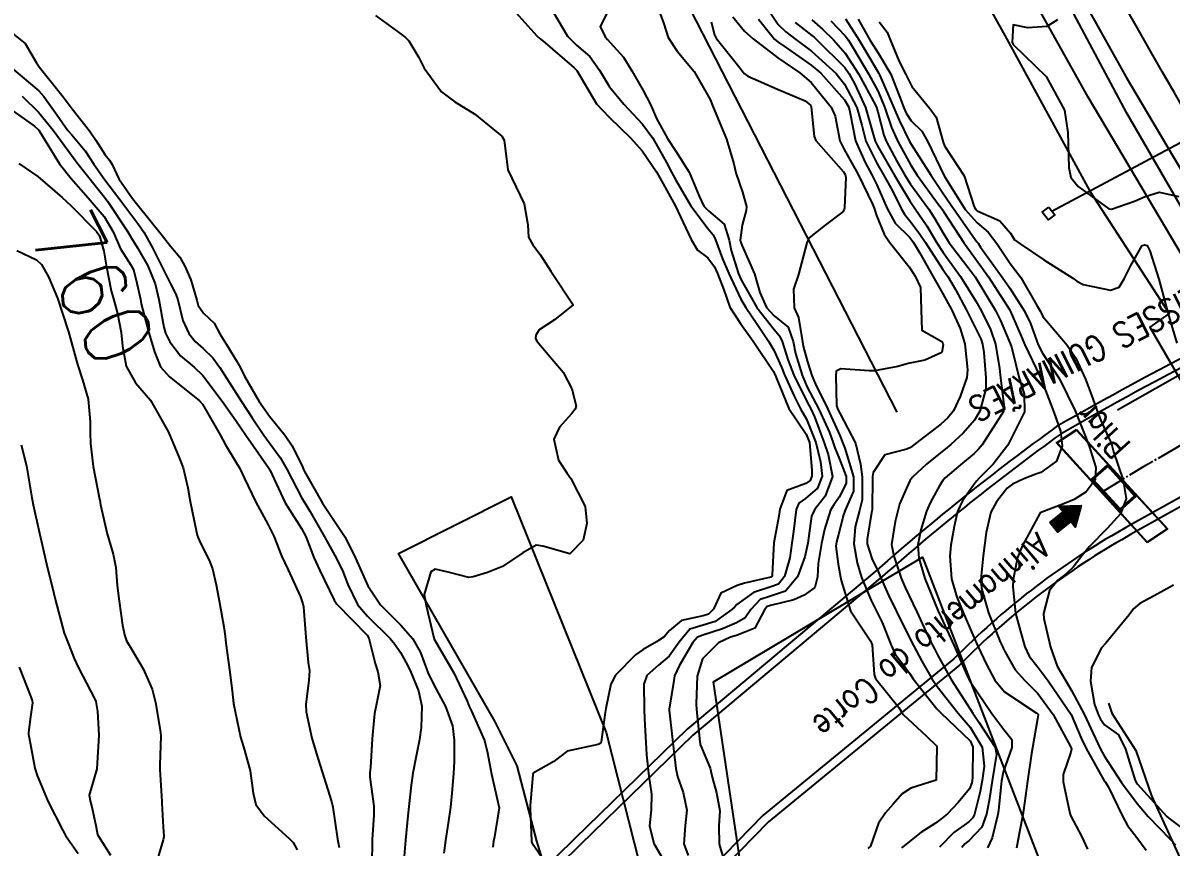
# Model space of a CAD drawing. Header units: metres. Extents: x 318500 to 325275, y 7408834 to 7428799.
# Drawn here: x 320312.7 to 320381.1, y 7410297.8 to 7410346.9 of the extents above; entities that cross this region are included whole.
import ezdxf
from ezdxf.enums import TextEntityAlignment as Align

# ---------------------------------------------------------------- set-up
doc = ezdxf.new("R2010")
doc.units = ezdxf.units.M
doc.header["$MEASUREMENT"] = 0
doc.linetypes.add('CONTINUO', pattern=[0])
doc.linetypes.add('TRACO-PONTO', pattern=[1.88, 1.6, -0.14, 0, -0.14])
doc.layers.get('0').update_dxf_attribs({"color": 45})
for name, color, linetype in [('ALINHAMENTO_CORTES', 45, 'Continuous'), ('Cotas', 45, 'Continuous'), ('Curvas de Nivel 1m', 11, 'Continuous'), ('Curvas de Nivel 5m', 15, 'Continuous'), ('Divisas', 45, 'Continuous'), ('Edificações', 30, 'Continuous'), ('Estação', 45, 'Continuous'), ('Linha Férrea', 20, 'Continuous'), ('MURO', 30, 'Continuous'), ('PILAR', 45, 'Continuous'), ('PLATAFORMA', 45, 'Continuous'), ('Pontes_Viadutos_Tubos', 190, 'Continuous'), ('Pórticos', 45, 'Continuous'), ('TEXTO', 45, 'Continuous'), ('VIADUTO', 190, 'Continuous'), ('Vias Primárias', 230, 'Continuous')]:
    doc.layers.add(name, color=color, linetype=linetype)
doc.styles.add('ROMANS', font='romans', dxfattribs={"height": 0.2})
doc.styles.add('Style-STANDARD', font='STANDARD.shx')

# ---------------------------------------------------------------- blocks, each defined once
blk = doc.blocks.new('F982C212FF494DAB12CE18')
at = {"color": 1, "linetype": 'CONTINUO', "flags": 128}
for points in [[(-1.301, -0.87), (-1.205, 0.014)], [(-1.208, -0.936), (-1.095, 0.103)], [(-1.143, 0.592), (-1.147, 0.556)], [(-1.097, -0.847), (-0.985, 0.192)], [(-1.042, 0.596), (-1.058, 0.446)], [(-0.987, -0.759), (-0.84, 0.605)], [(-0.941, 0.601), (-0.97, 0.336)], [(-0.877, -0.67), (-0.739, 0.609)], [(-0.767, -0.581), (-0.638, 0.614)], [(-0.657, -0.493), (-0.537, 0.618)], [(-0.547, -0.404), (-0.436, 0.622)], [(-0.437, -0.325), (-0.335, 0.626)], [(-0.349, -0.435), (-0.234, 0.631)], [(-0.26, -0.545), (-0.133, 0.635)], [(-0.171, -0.648), (-0.032, 0.639)], [(0, 0), (0.07, 0.643)], [(-1.646, -0.34), (-1.656, -0.43)], [(-1.536, -0.252), (-1.567, -0.54)], [(-1.426, -0.163), (-1.478, -0.65)], [(-1.316, -0.074), (-1.39, -0.76)]]:
    blk.add_lwpolyline(points, dxfattribs=at)
blk = doc.blocks.new('2AE981A5C10A48EA12D094')
at = {"layer": 'TEXTO'}
blk.add_hatch(color=1, dxfattribs=at).paths.add_polyline_path([(-0.463, 0.576), (0.327, 1.212), (0.058, 1.547), (1.403, 1.604), (1.06, 0.302), (0.79, 0.636), (0, 0)])
at = {"layer": 'TEXTO', "color": 2, "linetype": 'CONTINUO'}
blk.add_polyline3d([(-0.463, 0.576, 0), (0.327, 1.212, 0), (0.058, 1.547, 0), (1.403, 1.604, 0), (1.06, 0.302, 0), (0.79, 0.636, 0), (0, 0, 0)], close=True, dxfattribs=at)

msp = doc.modelspace()

# ---------------------------------------------------------------- linework, layer by layer
at = {"layer": 'ALINHAMENTO_CORTES', "linetype": 'TRACO-PONTO', "flags": 128}
msp.add_lwpolyline([(320376.979, 7410318.956), (320376.995, 7410318.965), (320377.046, 7410318.997), (320377.11, 7410319.035), (320378.123, 7410319.651), (320378.18, 7410319.686), (320378.204, 7410319.701), (320378.22, 7410319.71), (320379.616, 7410320.559), (320387.635, 7410325.163), (320393.35, 7410327.906), (320398.379, 7410330.095), (320402.772, 7410331.781), (320404.375, 7410332.315), (320408.658, 7410333.506), (320408.667, 7410333.508), (320408.797, 7410333.544), (320408.891, 7410333.57), (320409.988, 7410333.876), (320410.081, 7410333.901), (320410.163, 7410333.924), (320410.169, 7410333.926), (320414.643, 7410335.156), (320420.288, 7410336.441), (320426.388, 7410337.533), (320432.344, 7410338.238), (320437.655, 7410338.599), (320442.207, 7410338.775), (320443.089, 7410338.809), (320443.154, 7410338.811), (320443.236, 7410338.814), (320443.922, 7410338.841), (320444.463, 7410338.823), (320444.548, 7410338.821), (320444.587, 7410338.819), (320449.64, 7410338.646), (320455.472, 7410338.317), (320461.716, 7410337.906), (320467.628, 7410336.779), (320473.78, 7410335.479), (320478.366, 7410334.317), (320478.378, 7410334.314), (320478.409, 7410334.306), (320478.464, 7410334.293), (320478.517, 7410334.279), (320479.646, 7410333.993), (320479.711, 7410333.977), (320479.775, 7410333.96), (320479.791, 7410333.956)], dxfattribs=at)
at = {"layer": 'Curvas de Nivel 1m', "flags": 128}
for points, elevation in [([(320341.726, 7410347.925), (320343.331, 7410346.136), (320343.531, 7410345.966), (320343.697, 7410345.841), (320345.552, 7410344.24), (320345.68, 7410344.127), (320345.709, 7410344.08), (320346.882, 7410342.092), (320347.638, 7410341.303), (320348.904, 7410340.061), (320349.244, 7410339.683), (320349.612, 7410339.29), (320350.456, 7410338.041), (320351.57, 7410336.03), (320352.537, 7410334.015), (320352.9, 7410333.376), (320353.529, 7410332.929), (320353.918, 7410332.386), (320354.091, 7410331.991), (320354.474, 7410331.017), (320354.842, 7410329.98), (320355.475, 7410328.998), (320356.217, 7410327.962), (320357.442, 7410326.141), (320357.503, 7410326.012), (320357.532, 7410325.949), (320357.589, 7410325.797), (320358.338, 7410323.936), (320359.387, 7410322.42), (320359.574, 7410321.917), (320359.712, 7410320.263), (320359.725, 7410319.915), (320359.624, 7410319.648), (320359.353, 7410319.478), (320358.228, 7410319.055), (320357.806, 7410317.943), (320357.746, 7410317.521), (320357.459, 7410315.948), (320357.364, 7410314.032), (320357.349, 7410313.949), (320357.317, 7410313.912), (320357.279, 7410313.896), (320355.709, 7410313.53), (320355.272, 7410313.404), (320354.301, 7410312.948), (320353.852, 7410311.991), (320353.557, 7410311.684), (320353.244, 7410311.602), (320351.948, 7410311.31), (320351.23, 7410310.711), (320350.922, 7410310.335), (320350.471, 7410310.037), (320349.677, 7410309.584), (320349.212, 7410309.268), (320348.016, 7410308.068), (320347.738, 7410307.526), (320347.45, 7410306.076), (320347.407, 7410305.836), (320347.166, 7410304.08), (320347.139, 7410304.008), (320346.982, 7410303.926), (320345.134, 7410303.527), (320344.336, 7410302.91), (320343.121, 7410302.216), (320343.087, 7410302.13), (320342.928, 7410300.297), (320342.931, 7410300.132), (320343.02, 7410298.171), (320343.018, 7410298.131), (320343.027, 7410298.098), (320343.059, 7410298.059), (320344.384, 7410296.117)], 754), ([(320347.727, 7410347.907), (320347.105, 7410346.693), (320347.406, 7410346.084), (320347.538, 7410345.922), (320347.697, 7410345.75), (320348.503, 7410344.879), (320348.99, 7410344.06), (320349.663, 7410342.885), (320350.097, 7410342.046), (320350.468, 7410341.215), (320351.119, 7410340.035), (320351.619, 7410339.272), (320352.404, 7410338.018), (320353.003, 7410336.584), (320353.287, 7410336.004), (320353.566, 7410335.718), (320354.499, 7410334.93), (320354.785, 7410333.981), (320354.921, 7410333.359), (320355.357, 7410331.972), (320355.514, 7410331.599), (320356.451, 7410329.96), (320357.47, 7410328.645), (320357.797, 7410328.277), (320357.948, 7410327.943), (320358.313, 7410326.797), (320358.646, 7410325.932), (320359.417, 7410324.36), (320359.649, 7410323.916), (320359.868, 7410323.448), (320360.459, 7410321.904), (320360.684, 7410321.211), (320360.941, 7410319.896), (320360.519, 7410318.726), (320359.875, 7410317.912), (320359.706, 7410317.533), (320359.471, 7410315.917), (320359.292, 7410315.11), (320358.871, 7410313.926), (320358.145, 7410313.059), (320357.262, 7410312.766), (320356.649, 7410312.566), (320356.082, 7410311.962), (320355.737, 7410311.471), (320355.238, 7410311.181), (320354.4, 7410310.815), (320353.227, 7410310.445), (320352.905, 7410310.324), (320352.627, 7410310.009), (320351.807, 7410308.622), (320351.542, 7410308.025), (320351.488, 7410307.733), (320351.224, 7410306.029), (320351.226, 7410305.972), (320351.437, 7410304.026), (320351.61, 7410302.508), (320351.721, 7410302.021), (320352.043, 7410301.079), (320352.263, 7410300.012), (320352.166, 7410299.104), (320352.086, 7410298.015), (320352.358, 7410297.315)], 752), ([(320350.47, 7410348.043), (320350.899, 7410346.857), (320351.157, 7410346.036), (320351.698, 7410345.221), (320352.702, 7410344.015), (320353.655, 7410342.354), (320353.803, 7410341.998), (320354.345, 7410340.697), (320354.639, 7410339.985), (320355.069, 7410338.517), (320355.195, 7410337.976), (320355.583, 7410336.834), (320355.818, 7410335.968), (320355.804, 7410335.731), (320355.559, 7410334.866), (320355.455, 7410333.971), (320355.465, 7410333.888), (320355.546, 7410333.683), (320356.305, 7410331.962), (320356.611, 7410330.851), (320357.025, 7410329.955), (320357.483, 7410329.473), (320358.316, 7410328.781), (320358.599, 7410327.933), (320358.744, 7410327.215), (320359.133, 7410325.925), (320359.43, 7410325.255), (320360.139, 7410323.909), (320360.766, 7410322.523), (320360.989, 7410321.896), (320361.087, 7410321.604), (320361.37, 7410320.931), (320361.758, 7410319.886), (320361.757, 7410319.483), (320361.342, 7410318.662), (320361.025, 7410318.204), (320360.838, 7410317.897), (320360.473, 7410316.742), (320360.301, 7410315.905), (320360.088, 7410314.708), (320360.059, 7410313.908), (320359.901, 7410313.28), (320359.264, 7410312.834), (320358.646, 7410312.542), (320357.254, 7410312.217), (320357.053, 7410312.152), (320356.897, 7410311.954), (320356.33, 7410310.862), (320355.227, 7410310.415), (320354.881, 7410310.32), (320354.158, 7410309.986), (320353.21, 7410309.029), (320352.876, 7410308.005), (320352.82, 7410306.361), (320352.846, 7410306.005), (320353.048, 7410304.095), (320353.061, 7410304.001), (320353.071, 7410303.933), (320353.138, 7410303.754), (320353.651, 7410302.517), (320353.786, 7410301.99), (320354.043, 7410301.049), (320354.241, 7410299.983), (320354.176, 7410299.083), (320354.194, 7410297.983), (320354.39, 7410297.316)], 751), ([(320356.95, 7410347.958), (320357.719, 7410346.816), (320358.161, 7410346.39), (320358.769, 7410345.934), (320359.7, 7410345.228), (320361.166, 7410343.898), (320361.671, 7410343.271), (320362.393, 7410341.883), (320362.696, 7410340.823), (320362.944, 7410339.877), (320363.61, 7410338.517), (320363.996, 7410337.864), (320364.528, 7410336.913), (320365.047, 7410335.848), (320365.233, 7410335.511), (320365.563, 7410335.126), (320366.122, 7410334.398), (320366.485, 7410333.826), (320367.526, 7410332.234), (320367.816, 7410331.807), (320368.279, 7410331.032), (320368.942, 7410329.795), (320369.479, 7410328.733), (320369.784, 7410328.096), (320369.891, 7410327.784), (320369.968, 7410327.277), (320370.095, 7410325.78), (320370.092, 7410325.118), (320369.723, 7410323.785), (320369.405, 7410323.244), (320368.727, 7410322.466), (320367.995, 7410321.804), (320367.664, 7410321.529), (320367.382, 7410321.306), (320366.557, 7410320.637), (320365.688, 7410319.835), (320365.552, 7410319.642), (320365.35, 7410319.2), (320364.943, 7410318.239), (320364.841, 7410317.847), (320364.682, 7410317.211), (320364.465, 7410315.853), (320364.605, 7410315.156), (320365.049, 7410313.843), (320365.272, 7410313.286), (320365.979, 7410311.829), (320366.636, 7410310.412), (320366.924, 7410309.814), (320367.024, 7410309.619), (320367.215, 7410309.263), (320368.028, 7410307.802), (320369.173, 7410306.018), (320369.321, 7410305.788), (320369.677, 7410305.267), (320370.649, 7410303.767), (320370.724, 7410303.354), (320370.464, 7410301.77), (320370.279, 7410300.595), (320370.132, 7410299.774), (320369.844, 7410299.013), (320369.066, 7410298.184), (320368.843, 7410298.012), (320368.665, 7410297.794)], 747), ([(320344.316, 7410347.529), (320345.154, 7410346.115), (320345.695, 7410345.589), (320346.497, 7410344.907), (320347.057, 7410344.089), (320347.665, 7410343.1), (320348.526, 7410342.067), (320349.632, 7410340.883), (320350.235, 7410340.044), (320351.053, 7410338.588), (320351.357, 7410338.032), (320351.593, 7410337.587), (320352.503, 7410336.016), (320353.55, 7410334.645), (320353.841, 7410334.292), (320353.981, 7410333.993), (320354.404, 7410332.858), (320354.765, 7410331.981), (320355.497, 7410330.453), (320355.793, 7410329.967), (320356.467, 7410328.968), (320357.146, 7410327.953), (320357.455, 7410327.414), (320357.904, 7410326.4), (320358.098, 7410325.94), (320358.669, 7410324.684), (320359.043, 7410323.926), (320359.401, 7410323.304), (320359.963, 7410321.911), (320360.229, 7410320.768), (320360.332, 7410319.905), (320360.064, 7410319.194), (320359.34, 7410318.576), (320358.949, 7410318.313), (320358.792, 7410317.928), (320358.624, 7410316.617), (320358.525, 7410315.932), (320358.405, 7410315.047), (320358.097, 7410313.938), (320357.731, 7410313.485), (320357.271, 7410313.329), (320356.234, 7410312.992), (320355.254, 7410312.267), (320355.105, 7410312.119), (320354.956, 7410311.974), (320353.962, 7410311.266), (320353.236, 7410311.047), (320352.447, 7410310.796), (320351.804, 7410310.021), (320351.212, 7410309.19), (320350.577, 7410308.665), (320349.892, 7410308.043), (320349.708, 7410307.529), (320349.721, 7410306.044), (320349.752, 7410305.453), (320349.826, 7410304.043), (320349.868, 7410303.308), (320350.013, 7410302.041), (320350.168, 7410300.975), (320350.14, 7410300.04), (320350.04, 7410299.076), (320350.312, 7410298.037), (320351.048, 7410296.788)], 753), ([(320355.019, 7410347.277), (320355.715, 7410346.429), (320356.227, 7410345.965), (320357.693, 7410344.836), (320359.008, 7410343.93), (320359.672, 7410343.369), (320360.879, 7410341.902), (320361.101, 7410341.354), (320361.391, 7410339.894), (320361.623, 7410339.419), (320362.48, 7410337.881), (320363.325, 7410336.121), (320363.429, 7410335.871), (320363.566, 7410335.442), (320364.026, 7410334.334), (320364.344, 7410333.858), (320365.528, 7410332.378), (320365.87, 7410331.835), (320366.192, 7410331.147), (320366.225, 7410329.829), (320366.266, 7410328.616), (320367.471, 7410327.945), (320367.53, 7410327.809), (320367.539, 7410327.739), (320367.462, 7410327.285), (320366.455, 7410326.825), (320365.452, 7410326.617), (320364.848, 7410326.45), (320363.445, 7410326.185), (320363.137, 7410326.18), (320361.446, 7410326.315), (320361.173, 7410326.165), (320361.156, 7410325.894), (320361.185, 7410324.122), (320361.266, 7410323.892), (320361.406, 7410323.633), (320362.321, 7410321.881), (320362.617, 7410320.628), (320362.714, 7410319.876), (320362.712, 7410318.503), (320362.559, 7410317.878), (320362.296, 7410316.899), (320362.226, 7410315.881), (320362.415, 7410314.752), (320362.686, 7410313.876), (320363.26, 7410312.513), (320363.573, 7410311.865), (320363.901, 7410311.199), (320364.45, 7410309.852), (320364.682, 7410309.315), (320365.208, 7410308.632), (320365.538, 7410308.169), (320365.761, 7410307.832), (320367.174, 7410306.057), (320367.407, 7410305.808), (320369.145, 7410304.15), (320369.321, 7410303.787), (320369.299, 7410301.965), (320369.278, 7410301.788), (320369.252, 7410301.654), (320369.113, 7410301.297), (320368.428, 7410300.469), (320367.797, 7410299.803), (320367.414, 7410299.478), (320367.082, 7410299.245), (320366.207, 7410298.689), (320365.137, 7410297.839), (320365.059, 7410297.768)], 749), ([(320356.547, 7410347.137), (320357.487, 7410345.952), (320357.707, 7410345.759), (320358.217, 7410345.427), (320359.687, 7410344.403), (320360.245, 7410343.912), (320361.657, 7410342.332), (320361.914, 7410341.887), (320362.009, 7410341.524), (320362.327, 7410339.883), (320362.892, 7410338.596), (320363.291, 7410337.873), (320363.591, 7410337.275), (320364.213, 7410335.86), (320364.687, 7410334.979), (320365.553, 7410334.122), (320365.685, 7410333.972), (320365.772, 7410333.837), (320366.133, 7410333.239), (320366.931, 7410331.819), (320367.505, 7410330.813), (320368.063, 7410329.804), (320368.565, 7410328.713), (320368.832, 7410327.796), (320368.999, 7410326.242), (320368.953, 7410325.795), (320368.553, 7410324.668), (320368.15, 7410323.803), (320367.828, 7410323.383), (320367.402, 7410323.005), (320365.867, 7410321.833), (320365.602, 7410321.621), (320365.385, 7410321.523), (320364.062, 7410321.177), (320363.364, 7410320.137), (320363.334, 7410319.897), (320363.335, 7410319.87), (320363.305, 7410317.895), (320363.302, 7410317.87), (320363.007, 7410316.17), (320363.013, 7410315.873), (320363.291, 7410315.019), (320363.664, 7410314.243), (320363.834, 7410313.862), (320364.291, 7410312.828), (320364.767, 7410311.847), (320365.236, 7410310.883), (320365.77, 7410309.832), (320366.276, 7410308.89), (320366.894, 7410307.815), (320367.194, 7410307.377), (320368.438, 7410305.797), (320369.158, 7410304.966), (320369.874, 7410303.779), (320369.996, 7410302.644), (320369.869, 7410301.779), (320369.754, 7410301.137), (320369.415, 7410299.785), (320369.321, 7410299.552), (320369.083, 7410299.32), (320368.18, 7410298.693), (320367.318, 7410297.807)], 748), ([(320358.726, 7410346.94), (320359.713, 7410346.17), (320359.85, 7410346.057), (320359.997, 7410345.916), (320361.685, 7410344.248), (320361.945, 7410343.887), (320362.285, 7410343.27), (320362.914, 7410341.877), (320363.434, 7410340.07), (320363.492, 7410339.871), (320363.626, 7410339.592), (320364.631, 7410337.855), (320365.577, 7410336.278), (320365.878, 7410335.835), (320366.568, 7410334.833), (320367.162, 7410333.816), (320367.541, 7410333.234), (320368.573, 7410331.799), (320369.498, 7410330.336), (320369.804, 7410329.785), (320370.357, 7410328.655), (320370.653, 7410327.772), (320370.894, 7410326.323), (320370.956, 7410325.767), (320371.176, 7410324.001), (320371.136, 7410323.764), (320370.691, 7410323.059), (320369.863, 7410321.783), (320369.655, 7410321.516), (320369.382, 7410321.257), (320368.575, 7410320.595), (320367.656, 7410319.807), (320367.516, 7410319.65), (320367.353, 7410319.377), (320366.792, 7410318.364), (320366.56, 7410317.822), (320366.21, 7410316.718), (320366.039, 7410315.829), (320366.092, 7410315.034), (320366.453, 7410313.822), (320367.251, 7410311.875), (320367.278, 7410311.81), (320367.305, 7410311.753), (320368.196, 7410309.8), (320368.966, 7410308.028), (320369.085, 7410307.791), (320369.197, 7410307.617), (320370.434, 7410305.771), (320371.156, 7410304.824), (320371.628, 7410304.234), (320371.631, 7410303.753), (320371.125, 7410302.288), (320371.022, 7410301.761), (320370.833, 7410300.025), (320370.806, 7410299.764), (320370.46, 7410298.378), (320370.182, 7410297.773)], 746), ([(320360.855, 7410347.036), (320361.713, 7410346.146), (320361.894, 7410345.888), (320362.197, 7410345.39), (320363.094, 7410343.876), (320363.664, 7410342.827), (320364.064, 7410341.864), (320364.472, 7410340.691), (320364.838, 7410339.852), (320365.609, 7410338.445), (320365.995, 7410337.834), (320367.213, 7410336.178), (320367.489, 7410335.811), (320367.521, 7410335.763), (320367.569, 7410335.683), (320368.79, 7410333.798), (320369.535, 7410332.771), (320370.238, 7410331.779), (320371.491, 7410329.85), (320371.543, 7410329.759), (320372.127, 7410328.401), (320372.409, 7410327.746), (320373.307, 7410325.868), (320373.368, 7410325.731), (320373.437, 7410325.534), (320374.146, 7410323.723), (320374.528, 7410322.589), (320374.635, 7410321.718), (320374.295, 7410320.802), (320373.366, 7410320.14), (320373.074, 7410320.025), (320372.36, 7410319.745), (320371.666, 7410319.444), (320371.351, 7410319.191), (320370.717, 7410318.391), (320370.386, 7410317.774), (320370.106, 7410316.567), (320369.999, 7410315.78), (320369.919, 7410315.163), (320369.781, 7410313.782), (320369.826, 7410313.227), (320370.245, 7410311.775), (320370.95, 7410310.039), (320371.074, 7410309.762), (320371.121, 7410309.663), (320371.217, 7410309.47), (320371.83, 7410308.371), (320372.403, 7410307.742), (320373.189, 7410306.973), (320374.097, 7410305.721), (320375.151, 7410303.769), (320375.169, 7410303.728), (320375.178, 7410303.71), (320375.195, 7410303.664), (320375.147, 7410303.482), (320374.702, 7410302.138), (320374.685, 7410301.714), (320375.092, 7410299.841), (320375.132, 7410299.709), (320375.799, 7410298.421), (320376.148, 7410297.694)], 744), ([(320361.723, 7410347.146), (320362.535, 7410345.882), (320363.681, 7410343.944), (320363.721, 7410343.869), (320363.761, 7410343.787), (320364.61, 7410341.856), (320364.914, 7410341.122), (320365.54, 7410339.841), (320365.628, 7410339.686), (320366.828, 7410337.822), (320367.583, 7410336.701), (320368.195, 7410335.804), (320369.551, 7410333.876), (320369.588, 7410333.827), (320369.62, 7410333.789), (320369.773, 7410333.561), (320371.063, 7410331.767), (320371.51, 7410331.121), (320372.397, 7410329.746), (320372.748, 7410329.006), (320373.202, 7410327.734), (320373.463, 7410327.236), (320374.484, 7410325.72), (320375.411, 7410323.809), (320375.45, 7410323.709), (320376.003, 7410322.307), (320376.239, 7410321.697), (320376.634, 7410320.428), (320376.594, 7410319.691), (320376.063, 7410318.985), (320375.342, 7410318.529), (320374.766, 7410318.289), (320373.33, 7410317.73), (320372.26, 7410315.746), (320371.979, 7410315.071), (320371.722, 7410313.753), (320371.699, 7410313.328), (320371.848, 7410311.751), (320372.143, 7410310.656), (320372.405, 7410309.742), (320372.67, 7410309.186), (320373.212, 7410308.508), (320373.794, 7410307.724), (320375.17, 7410305.724), (320375.761, 7410304.306), (320376.056, 7410303.696), (320377.122, 7410301.812), (320377.209, 7410301.679), (320377.395, 7410301.397), (320378.239, 7410299.663), (320378.535, 7410299.109), (320379.077, 7410298.397), (320379.637, 7410297.644)], 743), ([(320362.476, 7410347.129), (320363.197, 7410345.875), (320363.698, 7410345.099), (320364.431, 7410343.859), (320364.928, 7410342.584), (320365.198, 7410341.847), (320365.332, 7410341.53), (320365.642, 7410341.072), (320366.275, 7410340.469), (320366.632, 7410339.825), (320367.6, 7410337.81), (320368.859, 7410335.797), (320369.562, 7410335.001), (320370.234, 7410334.457), (320370.733, 7410333.772), (320371.532, 7410332.572), (320372.166, 7410331.75), (320373.107, 7410330.124), (320373.346, 7410329.732), (320373.392, 7410329.634), (320373.487, 7410329.434), (320374.935, 7410327.715), (320375.459, 7410326.952), (320376.035, 7410325.701), (320376.387, 7410324.734), (320376.768, 7410323.69), (320376.947, 7410323.229), (320377.395, 7410322.212), (320377.577, 7410321.863), (320377.623, 7410321.677), (320377.696, 7410321.365), (320378.273, 7410319.666), (320378.44, 7410318.567), (320378.118, 7410317.668), (320377.321, 7410316.787), (320376.246, 7410315.696), (320375.823, 7410315.181), (320375.292, 7410314.491), (320374.894, 7410314.106), (320374.381, 7410313.719), (320373.884, 7410313.11), (320373.514, 7410311.727), (320373.535, 7410311.439), (320373.93, 7410309.723), (320374.339, 7410308.593), (320374.849, 7410307.714), (320375.192, 7410307.154), (320375.965, 7410305.698), (320376.346, 7410304.877), (320376.904, 7410303.684), (320377.144, 7410303.252), (320378.175, 7410301.664), (320379.102, 7410300.419), (320379.762, 7410299.643), (320381.077, 7410298.285), (320381.392, 7410297.944)], 742), ([(320363.721, 7410346.974), (320364.205, 7410346.353), (320364.412, 7410345.859), (320364.932, 7410344.611), (320365.319, 7410343.845), (320365.669, 7410343.134), (320366.757, 7410341.823), (320367.128, 7410341.3), (320367.539, 7410339.811), (320367.627, 7410339.589), (320368.796, 7410337.798), (320369.401, 7410335.963), (320369.487, 7410335.791), (320369.569, 7410335.721), (320370.914, 7410335.12), (320371.556, 7410334.381), (320371.795, 7410333.999), (320372.131, 7410333.751), (320373.536, 7410332.798), (320375.265, 7410331.713), (320375.517, 7410331.538), (320375.881, 7410331.338), (320377.51, 7410330.993), (320378.022, 7410331.163), (320378.322, 7410331.668), (320378.736, 7410332.457), (320379.397, 7410333.652), (320379.55, 7410333.696), (320379.694, 7410333.649), (320379.864, 7410333.328), (320380.385, 7410331.641), (320380.737, 7410330.402), (320380.923, 7410329.636), (320381.472, 7410327.843)], 741), ([(320311.75, 7410346.559), (320312.834, 7410345.685), (320313.513, 7410344.532), (320313.676, 7410344.287), (320315.101, 7410342.515), (320315.639, 7410341.799), (320316.669, 7410340.494), (320317.062, 7410339.936), (320317.606, 7410339.06), (320317.863, 7410338.736), (320318.018, 7410338.474), (320318.429, 7410337.626), (320319.244, 7410336.455), (320319.564, 7410336.056), (320320.864, 7410334.437), (320321.532, 7410333.588), (320322.064, 7410332.961), (320322.365, 7410332.417), (320322.708, 7410331.612), (320323.063, 7410330.406), (320323.159, 7410330.078), (320323.478, 7410329.621), (320324.102, 7410329.023), (320324.45, 7410328.385), (320324.831, 7410327.756), (320325.444, 7410326.79), (320325.67, 7410326.368), (320325.922, 7410325.876), (320326.794, 7410324.356), (320327.397, 7410323.479), (320328.331, 7410322.336), (320328.76, 7410321.715), (320329.361, 7410320.47), (320329.413, 7410320.372), (320329.431, 7410320.319), (320329.479, 7410320.198), (320330.568, 7410318.301), (320331.313, 7410317.167), (320331.903, 7410316.284), (320332.536, 7410315.029), (320332.868, 7410314.274), (320333.267, 7410313.372), (320334.013, 7410312.259), (320335.232, 7410311.044), (320335.95, 7410310.229), (320336.391, 7410309.402), (320336.835, 7410308.215), (320337.189, 7410307.479), (320337.893, 7410306.203), (320338.311, 7410305.04), (320338.412, 7410304.197), (320338.404, 7410302.92), (320338.358, 7410302.198), (320338.276, 7410301.025), (320338.186, 7410300.199), (320338.042, 7410299.234), (320337.888, 7410298.202), (320337.79, 7410297.466)], 756), ([(320311.793, 7410344.444), (320313.655, 7410342.869), (320313.956, 7410342.527), (320314.741, 7410341.411), (320315.391, 7410340.512), (320315.617, 7410340.238), (320316.41, 7410339.3), (320316.945, 7410338.49), (320317.586, 7410337.569), (320318.423, 7410336.467), (320319.548, 7410334.965), (320319.908, 7410334.446), (320320.41, 7410333.563), (320320.969, 7410332.436), (320321.504, 7410331.362), (320321.825, 7410330.755), (320321.938, 7410330.423), (320322.24, 7410329.187), (320322.597, 7410328.413), (320322.98, 7410327.931), (320323.451, 7410327.527), (320324.026, 7410326.971), (320324.437, 7410326.385), (320325.417, 7410324.857), (320325.736, 7410324.367), (320326.372, 7410323.384), (320327.06, 7410322.353), (320327.376, 7410321.92), (320328.043, 7410321.016), (320328.428, 7410320.334), (320329.334, 7410318.611), (320329.502, 7410318.317), (320329.8, 7410317.836), (320330.683, 7410316.299), (320330.895, 7410315.895), (320331.289, 7410315.19), (320331.756, 7410314.285), (320332.08, 7410313.47), (320332.646, 7410312.276), (320333.24, 7410311.574), (320334.6, 7410310.249), (320334.874, 7410309.902), (320335.212, 7410309.401), (320335.628, 7410308.657), (320335.819, 7410308.231), (320336.277, 7410307.13), (320336.477, 7410306.22), (320336.436, 7410304.935), (320336.34, 7410304.222), (320336.143, 7410303.237), (320335.95, 7410302.228), (320335.836, 7410301.502), (320335.696, 7410300.231), (320335.639, 7410299.674), (320335.501, 7410298.233), (320335.369, 7410296.561)], 757), ([(320312.669, 7410342.545), (320313.636, 7410341.599), (320314.51, 7410340.521), (320315.605, 7410339.043), (320315.831, 7410338.735), (320316.007, 7410338.504), (320317.571, 7410336.541), (320317.616, 7410336.479), (320317.758, 7410336.286), (320318.963, 7410334.459), (320319.172, 7410334.091), (320319.531, 7410333.517), (320320.146, 7410332.444), (320320.581, 7410331.362), (320320.818, 7410330.437), (320321.113, 7410328.786), (320321.211, 7410328.432), (320321.455, 7410327.92), (320322.107, 7410327.081), (320322.912, 7410326.408), (320323.433, 7410325.908), (320324.577, 7410324.382), (320325.393, 7410323.236), (320325.998, 7410322.364), (320327.36, 7410320.396), (320327.379, 7410320.369), (320327.391, 7410320.35), (320327.419, 7410320.289), (320328.343, 7410318.335), (320329.307, 7410316.798), (320329.559, 7410316.316), (320330.042, 7410315.063), (320330.396, 7410314.303), (320331.253, 7410312.518), (320331.418, 7410312.288), (320333.223, 7410310.439), (320333.33, 7410310.268), (320333.696, 7410308.754), (320333.862, 7410308.26), (320333.997, 7410307.449), (320333.758, 7410306.261), (320333.658, 7410305.767), (320333.523, 7410304.264), (320333.415, 7410302.558), (320333.382, 7410302.266), (320333.391, 7410301.991), (320333.626, 7410300.262), (320333.628, 7410299.716), (320333.519, 7410298.263), (320333.5, 7410296.719)], 758), ([(320311.642, 7410342.018), (320313.4, 7410340.756), (320313.621, 7410340.567), (320313.654, 7410340.53), (320313.716, 7410340.432), (320314.893, 7410338.517), (320315.587, 7410337.641), (320316.594, 7410336.495), (320317.554, 7410335.388), (320318.095, 7410334.472), (320318.52, 7410333.455), (320319.161, 7410332.455), (320319.291, 7410332.228), (320319.504, 7410331.403), (320319.71, 7410330.448), (320319.763, 7410330.17), (320320.214, 7410328.442), (320320.558, 7410327.329), (320320.905, 7410326.435), (320321.431, 7410325.846), (320323.227, 7410324.403), (320323.407, 7410324.205), (320324.455, 7410322.384), (320324.772, 7410321.777), (320325.364, 7410320.819), (320325.633, 7410320.367), (320325.902, 7410319.815), (320326.598, 7410318.357), (320327.311, 7410317.063), (320327.655, 7410316.345), (320328.116, 7410315.165), (320328.513, 7410314.332), (320329.256, 7410312.731), (320329.398, 7410312.318), (320329.438, 7410312.126), (320329.574, 7410310.315), (320329.707, 7410308.814), (320329.784, 7410308.311), (320329.738, 7410307.766), (320329.566, 7410306.314), (320329.592, 7410305.885), (320329.921, 7410304.308), (320330.21, 7410303.383), (320330.547, 7410302.299), (320331.094, 7410300.543), (320331.16, 7410300.289), (320331.173, 7410300.205), (320331.453, 7410298.286), (320331.549, 7410297.791)], 759), ([(320312.345, 7410333.365), (320313.523, 7410332.799), (320313.819, 7410332.527), (320314.243, 7410331.788), (320314.768, 7410330.517), (320315.399, 7410328.573), (320315.418, 7410328.51), (320315.459, 7410328.372), (320315.863, 7410326.922), (320315.987, 7410326.502), (320316.264, 7410325.661), (320316.598, 7410324.492), (320316.724, 7410323.156), (320316.714, 7410322.49), (320316.737, 7410321.853), (320316.899, 7410320.487), (320317.275, 7410318.537), (320317.288, 7410318.481), (320317.326, 7410318.208), (320317.733, 7410316.474), (320318.096, 7410315.275), (320318.243, 7410314.466), (320318.329, 7410313.399), (320318.444, 7410312.462), (320318.643, 7410311.045), (320318.753, 7410310.457), (320318.876, 7410310.114), (320319.211, 7410309.543), (320319.883, 7410308.443), (320320.403, 7410307.217), (320320.608, 7410306.436), (320320.911, 7410304.665), (320320.922, 7410304.432), (320320.864, 7410302.691), (320320.867, 7410302.433), (320320.981, 7410300.542), (320320.989, 7410300.431), (320321.069, 7410299.007), (320321.116, 7410298.484), (320321.113, 7410298.429), (320321.058, 7410298.258), (320320.642, 7410296.836)], 761), ([(320312.603, 7410321.773), (320312.917, 7410320.537), (320313.233, 7410318.63), (320313.255, 7410318.531), (320313.325, 7410318.201), (320313.689, 7410316.526), (320313.815, 7410316.005), (320314.162, 7410314.521), (320314.443, 7410313.338), (320314.654, 7410312.516), (320315.164, 7410310.568), (320315.181, 7410310.51), (320315.219, 7410310.413), (320315.765, 7410309.061), (320316.015, 7410308.498), (320316.982, 7410306.674), (320317.06, 7410306.482), (320317.161, 7410305.887), (320317.233, 7410304.479), (320317.12, 7410302.48), (320316.665, 7410300.918), (320316.731, 7410300.485), (320316.811, 7410300.209), (320317.068, 7410298.999), (320317.158, 7410298.575), (320317.213, 7410298.478), (320317.924, 7410297.342)], 762), ([(320381.277, 7410313.419), (320380.124, 7410312.784), (320379.26, 7410312.331), (320378.892, 7410312.019), (320378.625, 7410311.659), (320377.233, 7410309.97), (320376.983, 7410309.684), (320376.381, 7410308.524), (320376.317, 7410307.693), (320376.552, 7410306.317), (320376.806, 7410305.685), (320376.923, 7410305.439), (320377.164, 7410305.109), (320377.988, 7410304.498), (320378.403, 7410303.661), (320378.981, 7410301.793), (320379.061, 7410301.651), (320379.119, 7410301.576), (320380.879, 7410299.632), (320381.088, 7410299.468), (320382.138, 7410298.672)], 741), ([(320312.479, 7410308.541), (320313.174, 7410306.775), (320313.266, 7410306.529), (320313.28, 7410306.417), (320313.156, 7410305.583), (320313.034, 7410304.639), (320313.038, 7410304.532), (320313.055, 7410304.447), (320313.135, 7410304.028), (320313.427, 7410302.527), (320313.564, 7410302.075), (320314.214, 7410300.519), (320315.065, 7410298.843), (320315.178, 7410298.624), (320315.253, 7410298.507), (320315.998, 7410297.444)], 763)]:
    msp.add_lwpolyline(points, dxfattribs=dict(at, elevation=elevation))
at = {"layer": 'Curvas de Nivel 5m', "flags": 128}
for points, elevation in [([(320333.716, 7410347.352), (320335.244, 7410346.247), (320335.499, 7410346.044), (320335.696, 7410345.854), (320336.307, 7410344.852), (320336.618, 7410344.226), (320337.659, 7410342.805), (320338.451, 7410342.202), (320339.639, 7410341.48), (320341.237, 7410340.166), (320341.381, 7410339.927), (320341.6, 7410338.16), (320342.569, 7410336.145), (320342.801, 7410334.892), (320342.838, 7410334.141), (320343.089, 7410333.69), (320343.53, 7410333.126), (320344.166, 7410332.124), (320345.49, 7410330.11), (320344.376, 7410329.222), (320343.467, 7410328.63), (320343.28, 7410328.315), (320343.26, 7410328.133), (320343.316, 7410327.989), (320343.457, 7410327.807), (320344.899, 7410326.115), (320345.425, 7410325.11), (320345.668, 7410324.106), (320345.616, 7410323.897), (320345.403, 7410323.629), (320344.682, 7410322.825), (320344.352, 7410322.12), (320344.628, 7410320.857), (320345.112, 7410320.112), (320345.355, 7410319.767), (320346.206, 7410318.097), (320346.317, 7410317.093), (320346.102, 7410316.098), (320345.292, 7410315.278), (320343.689, 7410315.734), (320343.297, 7410315.809), (320342.494, 7410315.344), (320341.284, 7410314.528), (320340.397, 7410314.173), (320339.546, 7410313.916), (320339.275, 7410313.878), (320338.04, 7410314.202), (320337.282, 7410314.378), (320337.009, 7410314.214), (320336.622, 7410312.857), (320336.741, 7410312.218), (320337.22, 7410310.21), (320338.391, 7410308.198), (320339.175, 7410306.512), (320339.305, 7410306.188), (320339.436, 7410305.916), (320340.208, 7410304.174), (320340.402, 7410303.441), (320340.63, 7410302.167), (320341.09, 7410300.16), (320340.802, 7410298.426), (320340.75, 7410298.165), (320340.706, 7410297.815)], 755), ([(320353.72, 7410346.986), (320353.923, 7410346.208), (320354.025, 7410345.995), (320355.439, 7410344.219), (320355.621, 7410343.971), (320355.679, 7410343.897), (320355.913, 7410343.731), (320357.665, 7410342.969), (320359.315, 7410342.265), (320359.651, 7410341.987), (320359.687, 7410341.919), (320359.857, 7410340.142), (320359.961, 7410339.915), (320361.602, 7410338.038), (320361.702, 7410337.889), (320361.752, 7410337.734), (320361.665, 7410335.889), (320361.654, 7410335.805), (320361.568, 7410335.658), (320360.517, 7410334.863), (320359.552, 7410334.103), (320359.461, 7410333.921), (320359.429, 7410333.803), (320358.928, 7410331.929), (320358.623, 7410331.049), (320358.665, 7410329.932), (320358.926, 7410329.373), (320359.165, 7410327.925), (320359.195, 7410327.654), (320359.452, 7410326.73), (320359.722, 7410325.916), (320359.943, 7410325.402), (320360.662, 7410323.901), (320361.387, 7410322.336), (320361.574, 7410321.888), (320361.686, 7410321.578), (320362.199, 7410319.882), (320362.201, 7410319.028), (320361.711, 7410317.886), (320361.603, 7410317.61), (320361.308, 7410316.447), (320361.195, 7410315.998), (320361.171, 7410315.892), (320361.158, 7410315.752), (320361.288, 7410314.671), (320361.434, 7410313.888), (320361.468, 7410313.697), (320362.024, 7410311.882), (320363.224, 7410310.108), (320363.306, 7410309.869), (320363.437, 7410308.101), (320363.517, 7410307.865), (320364.894, 7410306.125), (320365.087, 7410305.841), (320365.168, 7410305.708), (320366.549, 7410304.419), (320367.14, 7410303.842), (320367.165, 7410303.81), (320367.173, 7410303.777), (320367.12, 7410301.81), (320365.618, 7410301.327), (320365.107, 7410300.983), (320364.565, 7410300.381), (320364.111, 7410299.855), (320363.69, 7410299.251), (320363.214, 7410297.868), (320363.059, 7410297.727)], 750), ([(320359.722, 7410347.09), (320360.35, 7410346.545), (320361.016, 7410345.9), (320361.698, 7410345.113), (320362.502, 7410343.882), (320363.517, 7410342.007), (320363.574, 7410341.871), (320363.647, 7410341.616), (320364, 7410340.231), (320364.15, 7410339.862), (320364.788, 7410338.676), (320365.257, 7410337.845), (320365.592, 7410337.317), (320366.685, 7410335.823), (320367.037, 7410335.29), (320367.556, 7410334.369), (320367.91, 7410333.806), (320369.215, 7410332.102), (320369.454, 7410331.791), (320369.519, 7410331.694), (320370.661, 7410329.772), (320370.94, 7410329.223), (320371.472, 7410327.958), (320371.529, 7410327.818), (320371.555, 7410327.759), (320371.607, 7410327.619), (320372.072, 7410325.751), (320372.363, 7410324.809), (320372.385, 7410323.745), (320371.39, 7410321.76), (320370.523, 7410320.622), (320369.684, 7410319.785), (320369.525, 7410319.62), (320369.354, 7410319.385), (320368.696, 7410318.44), (320368.398, 7410317.799), (320368.197, 7410316.925), (320368.009, 7410315.803), (320367.949, 7410315.154), (320368.048, 7410313.802), (320368.351, 7410312.712), (320368.727, 7410311.795), (320369.233, 7410310.646), (320369.612, 7410309.784), (320370.125, 7410308.692), (320370.625, 7410307.769), (320371.189, 7410307.059), (320373.088, 7410305.814), (320373.17, 7410305.753), (320373.189, 7410305.73), (320373.199, 7410305.7), (320373.167, 7410305.468), (320372.871, 7410303.734), (320372.812, 7410303.402), (320372.578, 7410301.738), (320372.398, 7410300.443), (320372.284, 7410299.742), (320372.088, 7410298.732), (320371.904, 7410297.747)], 745), ([(320374.357, 7410347.091), (320373.72, 7410346.701), (320372.594, 7410346.622), (320371.72, 7410346.804), (320371.654, 7410345.761), (320371.708, 7410345.624), (320373.68, 7410343.73), (320374.77, 7410341.719), (320374.975, 7410340.378), (320374.983, 7410339.716), (320375.023, 7410338.302), (320375.151, 7410337.714), (320375.592, 7410337.169), (320377.423, 7410335.832), (320377.572, 7410335.809), (320378.951, 7410336.288), (320379.584, 7410336.581), (320380.405, 7410336.825), (320381.584, 7410336.574)], 740), ([(320312.459, 7410338.547), (320313.589, 7410337.767), (320315.052, 7410336.515), (320315.563, 7410336.039), (320317.101, 7410334.487), (320317.281, 7410334.228), (320317.528, 7410333.324), (320317.643, 7410332.6), (320317.667, 7410332.478), (320317.977, 7410330.953), (320318.101, 7410330.471), (320318.346, 7410329.598), (320318.557, 7410328.464), (320318.639, 7410327.649), (320318.859, 7410326.459), (320319.425, 7410325.471), (320320.313, 7410324.441), (320321.382, 7410322.537), (320321.425, 7410322.429), (320322.002, 7410321.056), (320322.25, 7410320.417), (320322.527, 7410319.227), (320322.685, 7410318.41), (320323.027, 7410316.682), (320323.091, 7410316.403), (320323.144, 7410316.248), (320323.295, 7410315.924), (320323.802, 7410314.909), (320324.006, 7410314.389), (320324.22, 7410313.432), (320324.426, 7410312.382), (320324.675, 7410310.931), (320324.758, 7410310.377), (320324.81, 7410309.97), (320325.026, 7410308.373), (320325.181, 7410307.118), (320325.254, 7410306.369), (320325.269, 7410306.268), (320325.672, 7410304.365), (320325.906, 7410303.589), (320326.248, 7410302.359), (320326.423, 7410301.034), (320326.595, 7410300.355), (320327.08, 7410299.679), (320328.566, 7410298.327), (320328.818, 7410298.084), (320329.053, 7410297.665)], 760)]:
    msp.add_lwpolyline(points, dxfattribs=dict(at, elevation=elevation))
at = {"layer": 'Divisas'}
msp.add_lwpolyline([(320364.809, 7410323.722), (320350.912, 7410350.794), (320343.975, 7410362.296), (320336.1, 7410372.806), (320322.679, 7410404.025), (320312.507, 7410429.278), (320306.637, 7410448.151), (320301.665, 7410466.49), (320301.146, 7410469.444), (320300.594, 7410472.586), (320311.129, 7410473.402), (320302.673, 7410508.511), (320290.589, 7410556.677), (320284.589, 7410572.24), (320271.44, 7410588.358), (320264.226, 7410598.805), (320259.225, 7410602.757), (320269.004, 7410623.011), (320268.801, 7410631.372), (320265.638, 7410646.971), (320248.91, 7410679.412), (320241.778, 7410692.065), (320237.528, 7410707.724), (320233.928, 7410714.375)], dxfattribs=at)
at = {"layer": 'Edificações'}
msp.add_lwpolyline([(320355.691, 7410295.363), (320353.866, 7410307.667), (320366.315, 7410315.092), (320374.194, 7410294.651)], dxfattribs=at)
at = {"layer": 'Estação'}
msp.add_lwpolyline([(320384.574, 7410331.054), (320378.491, 7410341.527), (320372.81, 7410352.198), (320367.186, 7410362.584), (320360.96, 7410374.434), (320355.995, 7410384.709), (320351.546, 7410394.636), (320347.472, 7410403.902), (320343.514, 7410412.538), (320340.559, 7410420.547), (320337.202, 7410428.326), (320333.732, 7410427.028), (320339.668, 7410411.953), (320344.172, 7410400.623), (320349.081, 7410389.717), (320353.671, 7410380.106), (320358.777, 7410369.344), (320365.031, 7410357.296), (320371.313, 7410345.99), (320376.278, 7410336.891), (320381.014, 7410329.597), (320379.867, 7410328.795), (320387.84, 7410315.052)], dxfattribs=at)
at = {"layer": 'Linha Férrea'}
for points in [[(321000, 7409665.789, 0.078197), (320889.691, 7409761.645, 0.016428), (320831.735, 7409795.8, -0.029281), (320758.162, 7409840.189, -0.075107), (320633.213, 7409959.145, -0.038123), (320591.245, 7410019.369), (320569.878, 7410055.984), (320528.944, 7410130.121, 0.044252), (320455.674, 7410238.482), (320423.409, 7410279.545, -0.076357), (320336.109, 7410440.077, -0.029288), (320307.678, 7410537.206, 0.027041), (320278.586, 7410637.586, 0.100983), (320172.348, 7410808.477, 0.013159)], [(321000, 7409672.461, 0.064653), (320912.297, 7409751.466, 0.030753), (320836.249, 7409797.862, -0.016147), (320768.63, 7409837.796, -0.116635), (320583.997, 7410039.771), (320542.786, 7410113.919, 0.026405), (320494.03, 7410193.917, 0.017029), (320443.189, 7410260.7), (320429.493, 7410278.025, -0.097268), (320322.982, 7410493.451), (320310.757, 7410540.446), (320304.231, 7410567.008, 0.019913), (320282.851, 7410638.027, 0.100687), (320180.06, 7410806.177, 0.011092)]]:
    msp.add_lwpolyline(points, format="xyb", dxfattribs=at)
at = {"layer": 'MURO', "linetype": 'CONTINUO'}
msp.add_polyline3d([(320377.386, 7410306.401, 745.982), (320377.597, 7410305.802, 741.541), (320379.027, 7410303.581, 741.288), (320379.954, 7410300.874, 741.006), (320382.183, 7410296.005, 741.006), (320384.871, 7410291.751, 740.994)], dxfattribs=at)
at = {"layer": 'PILAR', "linetype": 'CONTINUO'}
for points in [[(320379.698, 7410315.958, 754.777), (320374.305, 7410321.904, 754.678), (320375.482, 7410322.685, 754.702)], [(320375.482, 7410322.685, 754.702), (320380.92, 7410316.777, 754.736), (320379.698, 7410315.958, 754.777)]]:
    msp.add_polyline3d(points, dxfattribs=at)
for points in [[(320379.703, 7410315.987, 755.192), (320380.885, 7410316.784, 755.192), (320375.481, 7410322.662, 755.517), (320374.328, 7410321.899, 755.517)], [(320377.346, 7410320.611, 741.851), (320376.378, 7410319.739, 741.851), (320378.072, 7410317.858, 741.337), (320379.041, 7410318.73, 741.091)], [(320377.347, 7410320.511, 754.437), (320376.472, 7410319.738, 754.437), (320378.081, 7410317.964, 754.447), (320378.951, 7410318.735, 754.44)]]:
    msp.add_polyline3d(points, close=True, dxfattribs=at)
at = {"layer": 'PLATAFORMA', "linetype": 'CONTINUO'}
for points in [[(320322.711, 7410473.72, 741.083), (320328.235, 7410456.266, 741.101), (320334.112, 7410439.718, 741.145), (320340.048, 7410423.755, 741.105), (320346.938, 7410406.982, 741.079), (320354.342, 7410390.52, 741.069), (320361.891, 7410374.709, 741.145), (320369.992, 7410358.827, 741.137), (320378.442, 7410343.681, 741.134), (320386.915, 7410329.402, 741.105), (320396.178, 7410314.848, 741.041), (320405.547, 7410300.923, 741.011), (320414.966, 7410287.658, 740.981), (320425.478, 7410273.67, 740.894), (320433.828, 7410262.744, 740.805)], [(320431.788, 7410261.209, 741.069), (320423.431, 7410272.145, 740.894), (320412.886, 7410286.176, 740.981), (320403.42, 7410299.507, 741.011), (320394.008, 7410313.498, 741.041), (320384.697, 7410328.126, 741.105), (320376.178, 7410342.483, 741.134), (320367.68, 7410357.715, 741.137), (320359.535, 7410373.685, 741.145), (320351.952, 7410389.565, 741.069), (320344.513, 7410406.106, 741.079), (320337.584, 7410422.975, 741.105), (320331.621, 7410439.008, 741.145), (320326.103, 7410455.907, 741.111), (320321.385, 7410473.358, 741.081)]]:
    msp.add_polyline3d(points, dxfattribs=at)
at = {"layer": 'Pontes_Viadutos_Tubos'}
for points in [[(320640.639, 7410334.307), (320639.176, 7410331.922, -0.009676), (320632.668, 7410329.189, -0.030944), (320599.446, 7410315.817, -0.04096), (320585.028, 7410312.699, -0.099289), (320538.368, 7410315.383, -0.046205), (320515.588, 7410323.21), (320500.84, 7410329.575), (320491.388, 7410333.383), (320481.298, 7410336.807), (320474.663, 7410338.74), (320460.985, 7410341.051, 0.030353), (320444.07, 7410342.011, 0.052096), (320421.657, 7410340.391, 0.051612), (320392.516, 7410332.261, 0.021812), (320374.298, 7410322.863, 0.02398), (320363.589, 7410314.316), (320352.284, 7410304.849), (320345.569, 7410298.313), (320331.48, 7410284.477), (320320.125, 7410273.68), (320309.942, 7410264.489), (320303.762, 7410258.937), (320302.446, 7410258.735)], [(320395.572, 7410325.108, 0.021537), (320378.182, 7410316.128, 0.069445), (320368.527, 7410308.659), (320357.143, 7410299.329), (320351.101, 7410293.146), (320336.358, 7410279.32), (320325.222, 7410268.276), (320314.904, 7410258.959), (320309.847, 7410254.405), (320309.574, 7410253.278)]]:
    msp.add_lwpolyline(points, format="xyb", dxfattribs=at)
at = {"layer": 'Pórticos'}
msp.add_lwpolyline([(320374.02, 7410335.706), (320392.511, 7410345.564)], dxfattribs=at)
msp.add_lwpolyline([(320373.844, 7410335.935), (320374.195, 7410335.477), (320373.799, 7410335.173), (320373.448, 7410335.632)], close=True, dxfattribs=at)
at = {"layer": 'VIADUTO', "linetype": 'CONTINUO'}
msp.add_polyline3d([(320478.813, 7410337.974, 747.753), (320475.26, 7410338.937, 747.946), (320468.525, 7410340.408, 748.365), (320462.069, 7410341.415, 748.828), (320455.926, 7410342.088, 749.335), (320449.747, 7410342.427, 749.879), (320443.779, 7410342.534, 750.438), (320442.061, 7410342.567, 750.486), (320437.579, 7410342.451, 750.713), (320432.068, 7410342.009, 751.008), (320426.019, 7410341.25, 751.387), (320413.994, 7410338.849, 752.333), (320408.171, 7410337.165, 752.87), (320403.975, 7410336.026, 753.183), (320400.784, 7410334.975, 753.401), (320392.554, 7410331.607, 754.032), (320386.307, 7410328.594, 754.579), (320377.933, 7410323.837, 755.36)], dxfattribs=at)
at = {"layer": 'Vias Primárias'}
for points in [[(320392.713, 7410331.801, 0.021769), (320374.569, 7410322.443, 0.023945), (320363.914, 7410313.936), (320352.619, 7410304.477), (320345.919, 7410297.955), (320331.827, 7410284.118), (320320.465, 7410273.313), (320310.276, 7410264.118), (320302.025, 7410257.251), (320297.59, 7410253.32), (320275.281, 7410233.444), (320267.095, 7410226.105), (320263.993, 7410223.318), (320258.424, 7410218.425), (320255.651, 7410215.771), (320245.022, 7410206.202), (320232.097, 7410194.555), (320228.124, 7410190.643, 0.041002), (320224.897, 7410187.159, -0.004787), (320216.121, 7410174.178, -0.089354), (320212.749, 7410171.297, -0.03878), (320209.215, 7410169.883, -0.257767), (320199.304, 7410171.811), (320181.35, 7410186.234)], [(320395.376, 7410325.568, 0.021553), (320377.934, 7410316.562, 0.069289), (320368.189, 7410309.028), (320356.805, 7410299.698), (320350.751, 7410293.504)]]:
    msp.add_lwpolyline(points, format="xyb", dxfattribs=at)
msp.add_lwpolyline([(320346.387, 7410288.19), (320343.337, 7410298.177), (320342.165, 7410302.656), (320340.839, 7410305.322), (320335.08, 7410315.315), (320341.807, 7410318.674), (320347.464, 7410304.654), (320351.132, 7410290.169)], dxfattribs=at)

# ---------------------------------------------------------------- block references
at = {"layer": 'TEXTO'}
for name, p in [('2AE981A5C10A48EA12D094', (320374.359, 7410316.572)), ('F982C212FF494DAB12CE18', (320375.591, 7410317.528))]:
    msp.add_blockref(name, p, dxfattribs=at)

# ---------------------------------------------------------------- texts
at = {"layer": 'Cotas', "style": 'Style-STANDARD'}
msp.add_text('760', height=4, rotation=297.28094, dxfattribs=at).set_placement((320316.883, 7410331.104, 760), align=Align.MIDDLE_CENTER)
at = {"layer": 'TEXTO', "style": 'ROMANS', "width": 0.8}
for s, rotation, p in [('VIADUTO DEP. ULISSES GUIMARÃES', 207, (320393.72, 7410337.074)), ('Pilar', 132.95643, (320378.799, 7410321.849)), ('Alinhamento do Corte', 220, (320373.119, 7410316.604))]:
    msp.add_text(s, height=1.5, rotation=rotation, dxfattribs=at).set_placement(p)

doc.saveas('drawing.dxf')
